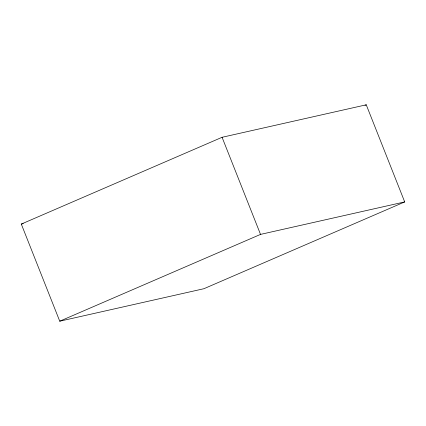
<?xml version="1.0" encoding="UTF-8"?>
<svg xmlns="http://www.w3.org/2000/svg" width="426" height="426" viewBox="0 0 426 426"><rect width="100%" height="100%" fill="white"/><g stroke="black" fill="none" stroke-linecap="round" stroke-linejoin="round"><path stroke-width="0.64" d="M21.3 224.081L222.074 137.289L366.253 104.807L404.7 201.919L203.926 288.711L59.746 321.193L21.3 224.081L23.238 223.645M365.029 105.334L366.253 104.807M59.746 321.193L260.526 234.396L404.7 201.919M222.074 137.289L260.526 234.396"/></g></svg>
